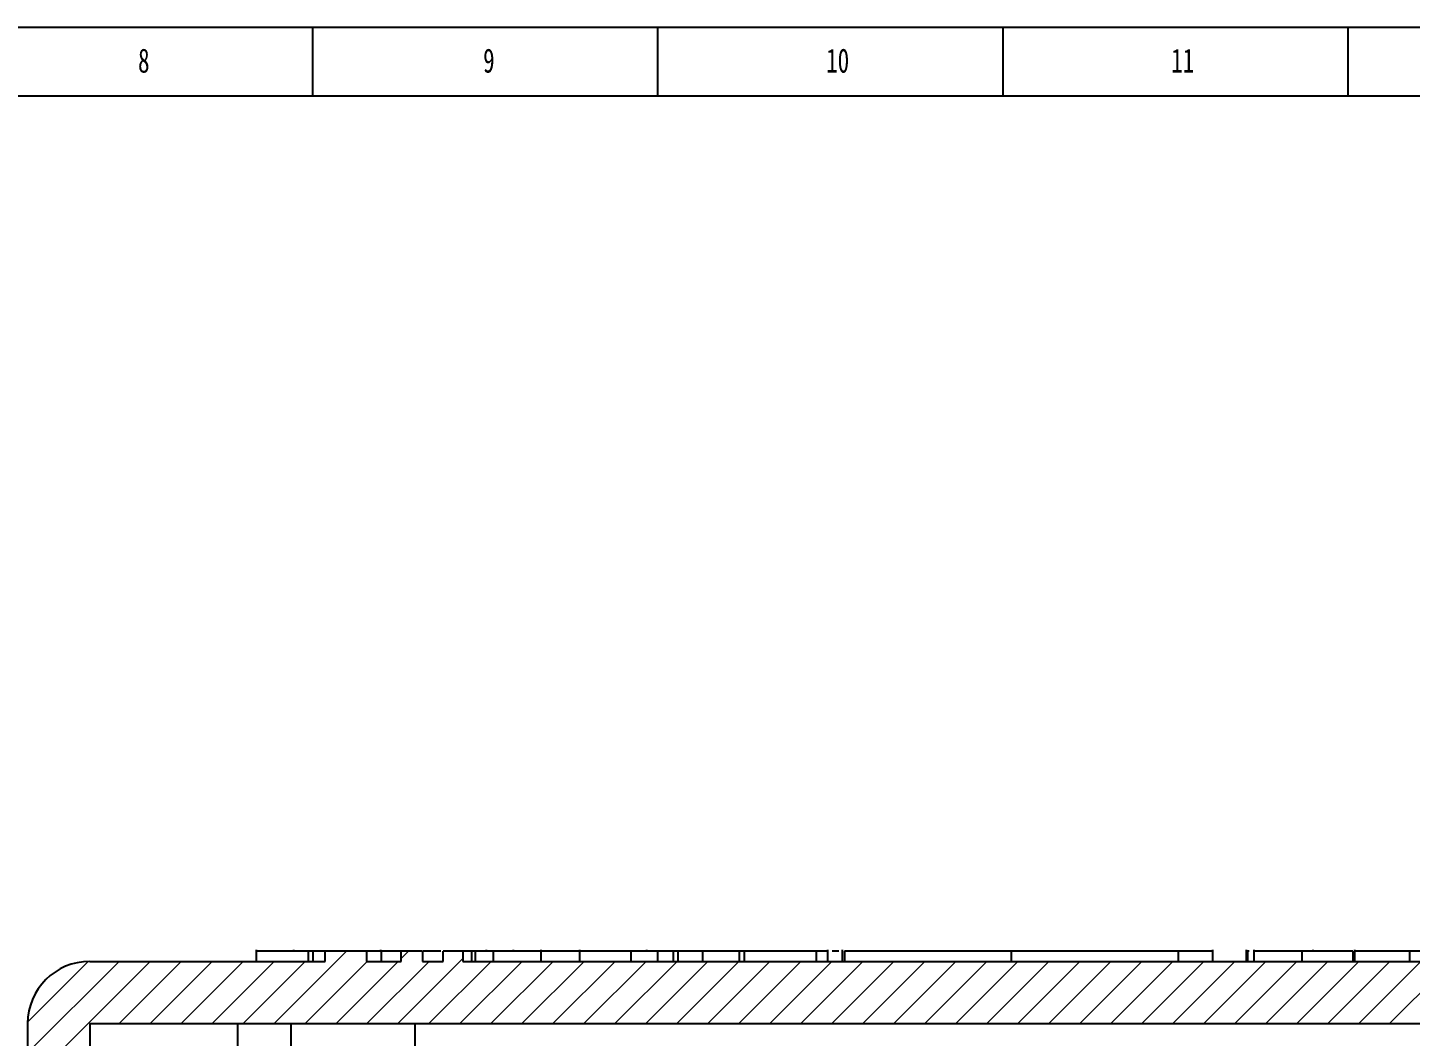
# Model space of a CAD drawing. Header units: millimetres. Extents: x 0 to 1189, y 0 to 841.
# Drawn here: x 360.7 to 561.1, y 694.8 to 841 of the extents above; entities that cross this region are included whole.
import ezdxf

# ---------------------------------------------------------------- set-up
doc = ezdxf.new("R2010")
doc.units = ezdxf.units.MM
doc.layers.add('10', color=7, linetype='Continuous')
doc.layers.add('5', color=7, linetype='Continuous')
doc.styles.add('SLDTEXTSTYLE5', font='TXT', dxfattribs={"width": 0.7})
doc.dimstyles.new('SLDDIMSTYLE0', dxfattribs={"dimtxt": 0.18, "dimasz": 1.016, "dimexe": 0, "dimexo": 0.0625, "dimgap": 0, "dimtad": 0, "dimtih": 1, "dimtoh": 1, "dimdec": 0, "dimrnd": 1e-09, "dimzin": 0, "dimdsep": 46, "dimtxsty": 'Standard', "dimblk1": 'DOT', "dimblk2": 'DOT', "dimsah": 1, "dimcen": 0.09, "dimadec": 0, "dimazin": 0, "dimtfac": 1.016, "dimtdec": 0, "dimtofl": 0, "dimtmove": 0, "dimatfit": 3, "dimldrblk": 'DOT', "dimfxl": 0, "dimfrac": 2, "dimtolj": 1, "dimtzin": 0, "dimarcsym": 0})

# ---------------------------------------------------------------- blocks, each defined once
blk = doc.blocks.new('SW_HATCH_0')
at = {"color": 0, "linetype": 'Continuous', "lineweight": 18}
for p, q in [((-108.05, 552), (-118.55, 541.5)), ((-99.07, 552), (-100.15, 550.92)), ((-140.98, 550.5), (-154.25, 537.23)), ((-145.47, 550.5), (-154.24, 541.73)), ((-136.49, 550.5), (-152.24, 534.75)), ((-132, 550.5), (-141, 541.5)), ((-127.51, 550.5), (-136.51, 541.5)), ((-123.02, 550.5), (-132.02, 541.5)), ((-118.53, 550.5), (-127.53, 541.5)), ((-114.04, 550.5), (-123.04, 541.5)), ((-105.06, 550.5), (-114.06, 541.5)), ((-100.57, 550.5), (-109.57, 541.5)), ((-96.08, 550.5), (-105.08, 541.5)), ((-91.18, 550.91), (-100.59, 541.5)), ((-87.1, 550.5), (-96.1, 541.5)), ((-82.61, 550.5), (-91.61, 541.5)), ((-78.12, 550.5), (-87.12, 541.5)), ((-73.63, 550.5), (-82.63, 541.5)), ((-69.14, 550.5), (-78.14, 541.5)), ((-64.65, 550.5), (-73.65, 541.5)), ((-60.16, 550.5), (-69.16, 541.5)), ((-55.67, 550.5), (-64.67, 541.5)), ((-51.18, 550.5), (-60.18, 541.5)), ((-46.69, 550.5), (-55.69, 541.5)), ((-42.2, 550.5), (-51.2, 541.5)), ((-37.71, 550.5), (-46.71, 541.5)), ((-33.22, 550.5), (-42.22, 541.5)), ((-28.73, 550.5), (-37.73, 541.5)), ((-24.24, 550.5), (-33.24, 541.5)), ((-19.75, 550.5), (-28.75, 541.5)), ((-15.26, 550.5), (-24.26, 541.5)), ((-10.77, 550.5), (-19.77, 541.5)), ((-6.28, 550.5), (-15.28, 541.5)), ((-1.79, 550.5), (-10.79, 541.5)), ((2.7, 550.5), (-6.3, 541.5)), ((7.19, 550.5), (-1.81, 541.5)), ((11.68, 550.5), (2.68, 541.5)), ((16.17, 550.5), (7.17, 541.5)), ((20.66, 550.5), (11.66, 541.5)), ((25.16, 550.5), (16.16, 541.5)), ((29.65, 550.5), (20.65, 541.5)), ((34.14, 550.5), (25.14, 541.5)), ((38.63, 550.5), (29.63, 541.5)), ((43.12, 550.5), (34.12, 541.5)), ((47.61, 550.5), (38.61, 541.5)), ((52.1, 550.5), (43.1, 541.5))]:
    blk.add_line(p, q, dxfattribs=at)
blk = doc.blocks.new('_Dot')
at = {"color": 0, "linetype": 'ByBlock', "lineweight": -2}
blk.add_line((-0.5, 0), (-1, 0), dxfattribs=at)
at = {"color": 0, "linetype": 'ByBlock', "const_width": 0.5}
blk.add_lwpolyline([(-0.25, 0, 1), (0.25, 0, 1)], format="xyb", close=True, dxfattribs=at)

msp = doc.modelspace()

# ---------------------------------------------------------------- linework, layer by layer
at = {"color": 7, "linetype": 'Continuous', "lineweight": 25}
for p, q in [((393.84, 707.35), (393.84, 705.67)), ((399.26, 707.35), (399.26, 707.17)), ((411.87, 707.35), (411.87, 707.17)), ((427.14, 707.35), (427.14, 707.17)), ((431.1, 707.17), (431.1, 707.35)), ((435.11, 705.67), (435.11, 707.35)), ((440.75, 705.67), (440.75, 707.35)), ((450.38, 707.35), (450.38, 707.17)), ((476.65, 705.67), (476.65, 707.35)), ((478.72, 707.35), (478.72, 705.67)), ((532.43, 705.67), (532.43, 707.35)), ((537.26, 707.35), (537.26, 705.67)), ((538.4, 707.35), (538.4, 705.67)), ((546.97, 707.17), (546.97, 707.35)), ((552.98, 707.35), (552.98, 705.67)), ((369.72, 705.67), (403.83, 705.67)), ((401.37, 707.17), (401.37, 705.67)), ((402.04, 707.17), (402.04, 705.67)), ((403.83, 705.67), (403.83, 707.17)), ((409.83, 707.17), (403.83, 707.17)), ((409.83, 707.17), (409.83, 705.67)), ((409.83, 705.67), (414.82, 705.67)), ((411.93, 707.17), (411.93, 705.67)), ((414.82, 705.67), (414.82, 707.17)), ((417.91, 707.17), (414.82, 707.17)), ((417.91, 707.17), (417.91, 705.67)), ((417.91, 705.67), (420.91, 705.67)), ((420.91, 705.67), (420.91, 707.17)), ((423.79, 707.17), (420.91, 707.17)), ((423.79, 707.17), (423.79, 705.67)), ((425.05, 707.17), (423.79, 707.17)), ((423.79, 705.67), (723.48, 705.67)), ((425.05, 707.17), (425.05, 705.67)), ((425.55, 707.17), (425.55, 705.67)), ((428.17, 707.17), (425.55, 707.17)), ((428.17, 707.17), (428.17, 705.67)), ((448.11, 707.17), (448.11, 705.67)), ((452, 707.17), (448.11, 707.17)), ((452, 707.17), (452, 705.67)), ((454.23, 707.17), (454.23, 705.67)), ((454.93, 707.17), (454.93, 705.67)), ((458.52, 707.17), (458.52, 705.67)), ((463.82, 707.17), (463.82, 705.67)), ((464.54, 707.17), (464.54, 705.67)), ((474.99, 707.17), (474.99, 705.67)), ((478.24, 707.17), (477.3, 707.17)), ((479.06, 707.17), (479.06, 705.67)), ((503.23, 707.17), (503.23, 705.67)), ((527.43, 707.17), (527.43, 705.67)), ((537.27, 707.17), (537.27, 705.67)), ((537.45, 707.17), (537.45, 705.67)), ((545.34, 707.17), (545.34, 705.67)), ((552.73, 707.17), (545.34, 707.17)), ((552.73, 707.17), (552.73, 705.67)), ((560.95, 707.17), (560.95, 705.67)), ((569.72, 707.17), (560.95, 707.17)), ((360.72, 696.67), (360.72, 666.67)), ((369.72, 696.67), (786.72, 696.67)), ((369.72, 696.67), (369.72, 666.67)), ((391.12, 696.67), (391.12, 681.67)), ((398.85, 696.67), (398.85, 681.67)), ((416.85, 681.67), (416.85, 696.67))]:
    msp.add_line(p, q, dxfattribs=at)
msp.add_arc((369.72, 696.67), 9, 90, 180, dxfattribs=at)
for points, knots in [([(401.37, 707.17), (400.29, 707.17), (398.68, 707.17), (396.43, 707.17), (394.83, 707.17), (393.94, 707.17), (393.88, 707.17), (393.85, 707.17)], [0, 0, 0, 0, 0.302014, 0.454272, 0.605716, 0.80746, 1, 1, 1, 1]), ([(402.04, 707.17), (402.02, 707.17), (401.98, 707.17), (401.88, 707.17), (401.72, 707.17), (401.56, 707.17), (401.44, 707.17), (401.37, 707.17)], [0, 0, 0, 0, 0.2796503, 0.4987763, 0.6226846, 0.7495292, 1, 1, 1, 1]), ([(403.83, 707.17), (403.35, 707.17), (402.49, 707.17), (402.17, 707.17), (402.04, 707.17)], [0, 0, 0, 0, 0.558647, 1, 1, 1, 1]), ([(411.93, 707.17), (411.68, 707.17), (411.25, 707.17), (410.26, 707.17), (409.83, 707.17)], [0, 0, 0, 0, 0.560511, 1, 1, 1, 1]), ([(414.82, 707.17), (414.78, 707.17), (414.05, 707.17), (413.39, 707.17), (412.54, 707.17), (412.4, 707.17), (412.33, 707.17), (412.27, 707.17), (412.21, 707.17), (412.13, 707.17), (412, 707.17), (411.96, 707.17), (411.93, 707.17)], [0, 0, 0, 0, 0.042574, 0.760504, 0.835881, 0.86897, 0.882437, 0.895166, 0.906434, 0.91805, 0.940314, 1, 1, 1, 1]), ([(420.57, 707.17), (419.95, 707.17), (419.15, 707.17), (418.24, 707.17), (418.03, 707.17)], [0, 0, 0, 0, 0.777355, 1, 1, 1, 1]), ([(425.55, 707.17), (425.48, 707.17), (425.34, 707.17), (425.15, 707.17), (425.09, 707.17), (425.05, 707.17)], [0, 0, 0, 0, 0.278593, 0.559249, 1, 1, 1, 1]), ([(435.03, 707.17), (435.05, 707.17), (435.12, 707.17), (434.7, 707.17), (434.11, 707.17), (433.25, 707.17), (432.15, 707.17), (431.01, 707.17), (429.6, 707.17), (428.64, 707.17), (428.17, 707.17)], [0, 0, 0, 0, 0.074149, 0.259603, 0.445024, 0.630196, 0.722814, 0.815187, 0.907484, 1, 1, 1, 1]), ([(440.67, 707.17), (440.69, 707.17), (440.73, 707.17), (440.29, 707.17), (439.69, 707.17), (438.87, 707.17), (437.84, 707.17), (436.65, 707.17), (435.69, 707.17), (435.22, 707.17)], [0, 0, 0, 0, 0.105618, 0.305964, 0.506324, 0.706418, 0.806429, 0.906005, 1, 1, 1, 1]), ([(448.11, 707.17), (447.56, 707.17), (446.46, 707.17), (444.66, 707.17), (442.97, 707.17), (441.12, 707.17), (439.92, 707.17), (439.11, 707.17)], [0, 0, 0, 0, 0.250933, 0.501194, 0.626436, 0.751582, 1, 1, 1, 1]), ([(454.23, 707.17), (454.04, 707.17), (453.71, 707.17), (452.52, 707.17), (452, 707.17)], [0, 0, 0, 0, 0.558206, 1, 1, 1, 1]), ([(454.93, 707.17), (454.72, 707.17), (454.42, 707.17), (454.24, 707.17), (454.23, 707.17), (454.23, 707.17)], [0, 0, 0, 0, 0.5596224, 0.7791051, 1, 1, 1, 1]), ([(458.52, 707.17), (457.96, 707.17), (456.97, 707.17), (455.56, 707.17), (454.93, 707.17)], [0, 0, 0, 0, 0.560291, 1, 1, 1, 1]), ([(463.82, 707.17), (463.14, 707.17), (461.93, 707.17), (459.56, 707.17), (458.52, 707.17)], [0, 0, 0, 0, 0.56042, 1, 1, 1, 1]), ([(464.54, 707.17), (464.35, 707.17), (464.02, 707.17), (463.88, 707.17), (463.82, 707.17)], [0, 0, 0, 0, 0.558322, 1, 1, 1, 1]), ([(474.99, 707.17), (474.17, 707.17), (472.53, 707.17), (468.96, 707.17), (466.22, 707.17), (464.54, 707.17)], [0, 0, 0, 0, 0.279747, 0.55983, 1, 1, 1, 1]), ([(476.62, 707.17), (476.54, 707.17), (476.36, 707.17), (475.45, 707.17), (474.99, 707.17)], [0, 0, 0, 0, 0.483257, 1, 1, 1, 1]), ([(503.23, 707.17), (502.48, 707.17), (500.98, 707.17), (497.92, 707.17), (494.72, 707.17), (491.32, 707.17), (487.87, 707.17), (484.88, 707.17), (482.69, 707.17), (480.54, 707.17), (479.55, 707.17), (479.06, 707.17)], [0, 0, 0, 0, 0.187775, 0.375572, 0.500764, 0.625781, 0.750564, 0.813075, 0.875573, 0.938076, 1, 1, 1, 1]), ([(527.43, 707.17), (526.15, 707.17), (523.58, 707.17), (519.45, 707.17), (514.66, 707.17), (510.18, 707.17), (506.62, 707.17), (504.84, 707.17), (503.97, 707.17), (503.49, 707.17), (503.28, 707.17), (503.25, 707.17), (503.23, 707.17)], [0, 0, 0, 0, 0.166188, 0.332974, 0.499786, 0.749878, 0.874979, 0.937544, 0.96882, 0.984402, 0.992177, 1, 1, 1, 1]), ([(532.34, 707.17), (532.37, 707.17), (532.55, 707.17), (531.95, 707.17), (531.16, 707.17), (529.65, 707.17), (528.17, 707.17), (527.43, 707.17)], [0, 0, 0, 0, 0.0440791, 0.2636003, 0.4833068, 0.7416108, 1, 1, 1, 1]), ([(537.73, 707.17), (537.69, 707.17), (537.48, 707.17), (537.47, 707.17), (537.45, 707.17)], [0, 0, 0, 0, 0.187705, 1, 1, 1, 1]), ([(545.34, 707.17), (544.52, 707.17), (542.89, 707.17), (540.83, 707.17), (539.43, 707.17), (538.64, 707.17), (538.32, 707.17), (538.44, 707.17), (538.45, 707.17)], [0, 0, 0, 0, 0.241245, 0.481568, 0.601544, 0.721709, 0.961978, 1, 1, 1, 1]), ([(560.95, 707.17), (560.08, 707.17), (558.34, 707.17), (556.16, 707.17), (554.55, 707.17), (553.59, 707.17), (553.04, 707.17), (552.98, 707.17), (552.99, 707.17), (552.99, 707.17)], [0, 0, 0, 0, 0.240042, 0.479686, 0.599362, 0.718906, 0.838287, 0.958131, 1, 1, 1, 1])]:
    msp.add_open_spline(points, degree=3, knots=knots, dxfattribs=at)
at = {"layer": '5', "color": 7}
msp.add_line((1189, 841), (0, 841), dxfattribs=at)
at = {"layer": '5'}
for p, q in [((402, 841), (402, 831.05)), ((452, 841), (452, 831.05)), ((502, 841), (502, 831.05)), ((552, 841), (552, 831.05))]:
    msp.add_line(p, q, dxfattribs=at)
at = {"layer": '5', "color": 7, "lineweight": 25}
msp.add_line((1179, 831.05), (25, 831.05), dxfattribs=at)

# ---------------------------------------------------------------- block references
at = {"color": 7, "linetype": 'Continuous', "lineweight": 18}
msp.add_blockref('SW_HATCH_0', (514.97, 155.17), dxfattribs=at)

# ---------------------------------------------------------------- texts
at = {"layer": '10', "char_height": 3.5, "attachment_point": 2, "style": 'SLDTEXTSTYLE5'}
for s, insert in [('8', (377.55, 837.98)), ('9', (427.55, 837.98)), ('10', (478.09, 837.98)), ('11', (528.09, 837.98))]:
    msp.add_mtext(s, dxfattribs=dict(at, insert=insert))

# ---------------------------------------------------------------- leaders
at = {"layer": '10'}
for points in [[(364.73, 687.77), (252.29, 772.01)], [(368.57, 662.83), (252.29, 716.63)]]:
    msp.add_leader(points, dimstyle='SLDDIMSTYLE0', dxfattribs=at)

doc.saveas('drawing.dxf')
